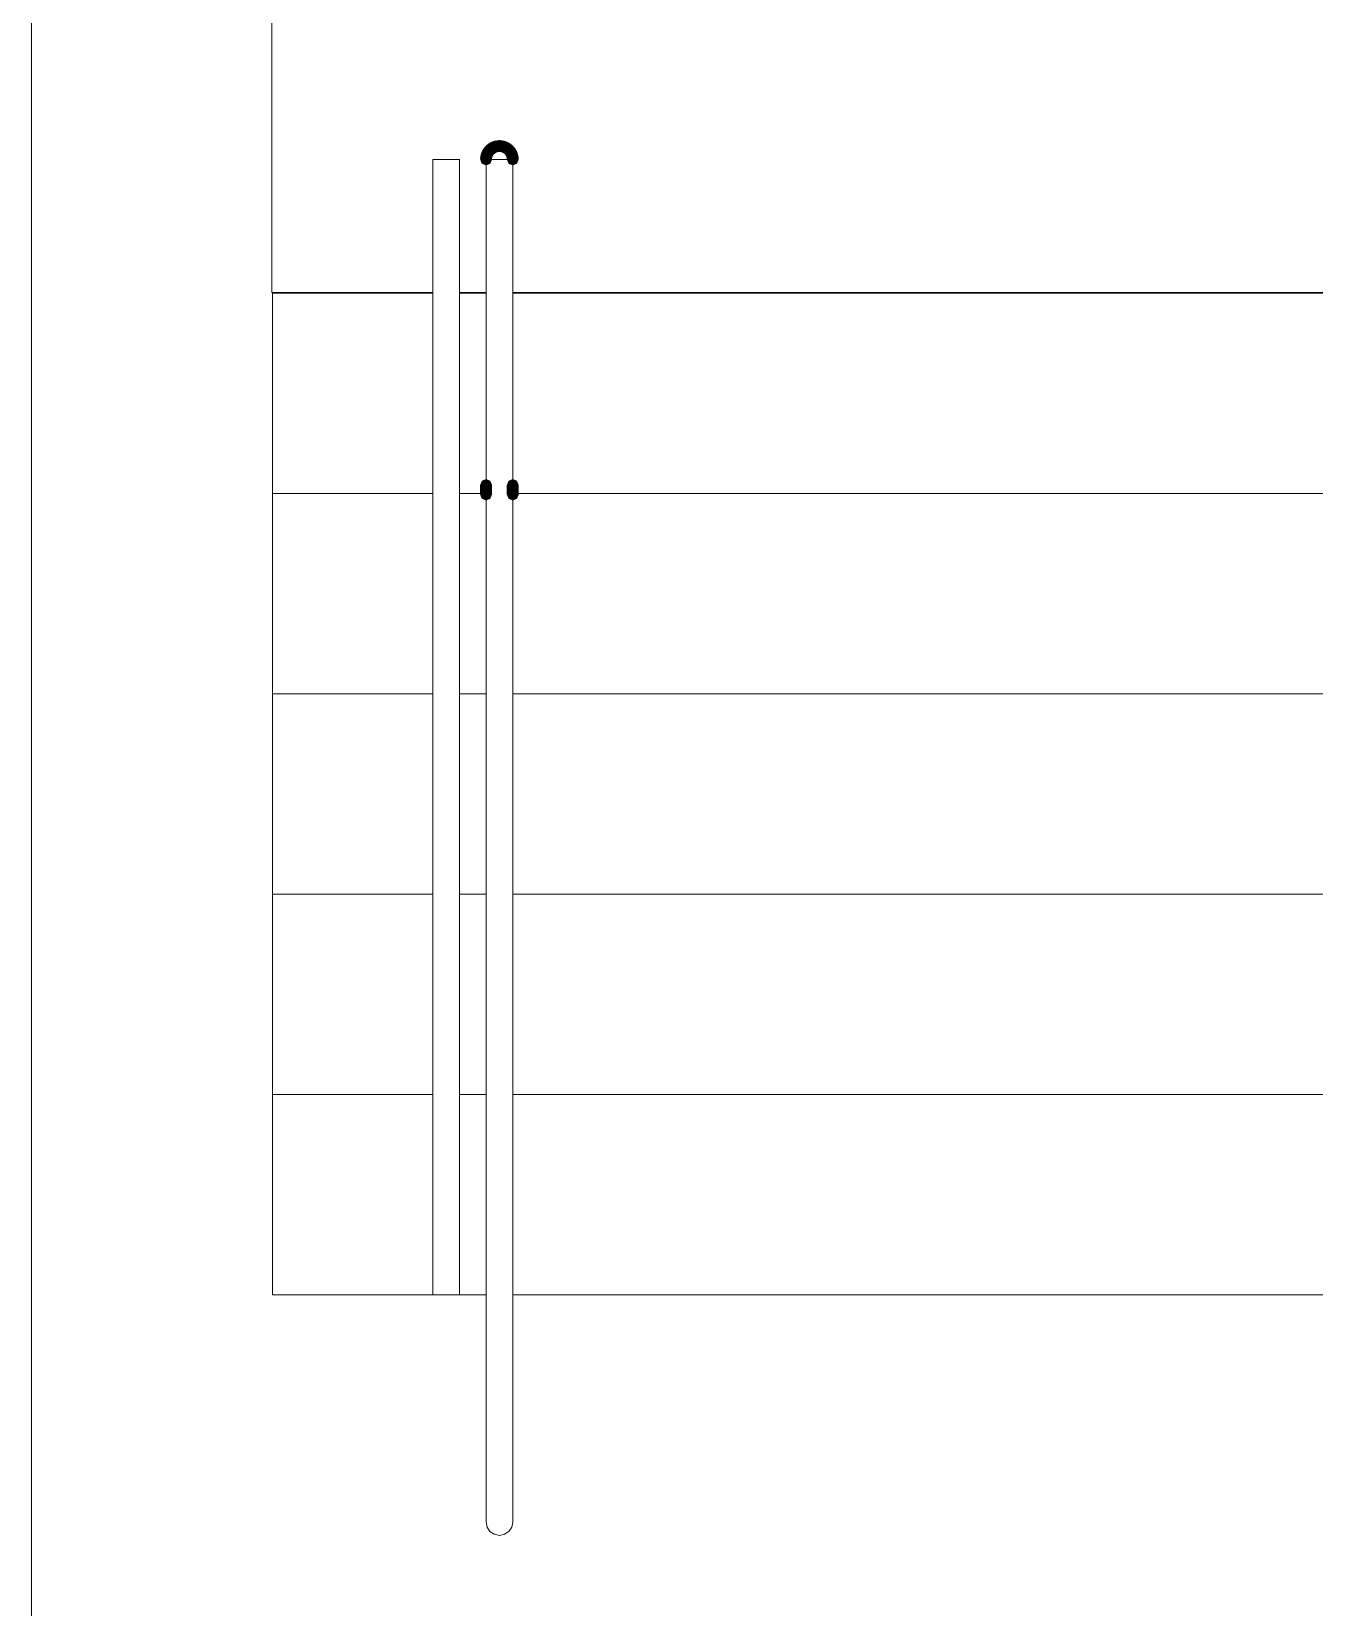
# Model space of a CAD drawing. Header units: millimetres. Extents: x -546 to 1681, y -650 to 1730.
# Drawn here: x 484.17 to 503.39, y 237.79 to 261.39 of the extents above; entities that cross this region are included whole.
import ezdxf

# ---------------------------------------------------------------- set-up
doc = ezdxf.new("R2010")
doc.units = ezdxf.units.MM

msp = doc.modelspace()

# ---------------------------------------------------------------- hatches: boundary and pattern name
h = msp.add_hatch(color=7)
h.dxf.hatch_style = 2
h.paths.add_polyline_path([(490.891, 259.49), (490.91, 259.424), (490.97, 259.39), (491.036, 259.408), (491.07, 259.468), (491.053, 259.542), (490.993, 259.576), (490.927, 259.558)])
h = msp.add_hatch(color=7)
h.dxf.hatch_style = 2
h.paths.add_polyline_path([(490.891, 259.471), (490.917, 259.408), (490.981, 259.381), (491.044, 259.408), (491.071, 259.471), (491.044, 259.543), (490.981, 259.569), (490.917, 259.543)])
h = msp.add_hatch(color=7)
h.dxf.hatch_style = 2
h.paths.add_polyline_path([(490.892, 259.506), (490.911, 259.44), (490.971, 259.406), (491.037, 259.424), (491.071, 259.484), (491.054, 259.558), (490.994, 259.592), (490.928, 259.574)])
h = msp.add_hatch(color=7)
h.dxf.hatch_style = 2
h.paths.add_polyline_path([(490.892, 259.487), (490.918, 259.424), (490.982, 259.397), (491.045, 259.424), (491.072, 259.487), (491.045, 259.559), (490.982, 259.585), (490.918, 259.559)])
h = msp.add_hatch(color=7)
h.dxf.hatch_style = 2
h.paths.add_polyline_path([(490.895, 259.525), (490.906, 259.457), (490.961, 259.416), (491.029, 259.426), (491.07, 259.481), (491.062, 259.557), (491.007, 259.598), (490.939, 259.588)])
h = msp.add_hatch(color=7)
h.dxf.hatch_style = 2
h.paths.add_polyline_path([(490.897, 259.533), (490.908, 259.465), (490.963, 259.424), (491.031, 259.434), (491.072, 259.489), (491.064, 259.565), (491.009, 259.606), (490.941, 259.596)])
h = msp.add_hatch(color=7)
h.dxf.hatch_style = 2
h.paths.add_polyline_path([(490.899, 259.541), (490.91, 259.473), (490.965, 259.432), (491.033, 259.442), (491.074, 259.497), (491.066, 259.573), (491.011, 259.614), (490.943, 259.604)])
h = msp.add_hatch(color=7)
h.dxf.hatch_style = 2
h.paths.add_polyline_path([(490.899, 259.541), (490.91, 259.473), (490.965, 259.432), (491.033, 259.442), (491.074, 259.497), (491.066, 259.573), (491.011, 259.614), (490.943, 259.604)])
h = msp.add_hatch(color=7)
h.dxf.hatch_style = 2
h.paths.add_polyline_path([(490.902, 259.552), (490.91, 259.484), (490.964, 259.441), (491.032, 259.449), (491.075, 259.502), (491.069, 259.578), (491.015, 259.621), (490.947, 259.613)])
h = msp.add_hatch(color=7)
h.dxf.hatch_style = 2
h.paths.add_polyline_path([(490.902, 259.552), (490.91, 259.484), (490.964, 259.441), (491.032, 259.449), (491.075, 259.502), (491.069, 259.578), (491.015, 259.621), (490.947, 259.613)])
h = msp.add_hatch(color=7)
h.dxf.hatch_style = 2
h.paths.add_polyline_path([(490.906, 259.566), (490.909, 259.497), (490.959, 259.45), (491.028, 259.452), (491.075, 259.503), (491.076, 259.579), (491.025, 259.626), (490.957, 259.624)])
h = msp.add_hatch(color=7)
h.dxf.hatch_style = 2
h.paths.add_polyline_path([(490.906, 259.566), (490.909, 259.497), (490.959, 259.45), (491.028, 259.452), (491.075, 259.503), (491.076, 259.579), (491.025, 259.626), (490.957, 259.624)])
h = msp.add_hatch(color=7)
h.dxf.hatch_style = 2
h.paths.add_polyline_path([(490.911, 259.578), (490.91, 259.509), (490.958, 259.459), (491.027, 259.459), (491.076, 259.507), (491.08, 259.583), (491.032, 259.632), (490.963, 259.633)])
h = msp.add_hatch(color=7)
h.dxf.hatch_style = 2
h.paths.add_polyline_path([(490.911, 259.578), (490.91, 259.509), (490.958, 259.459), (491.027, 259.459), (491.076, 259.507), (491.08, 259.583), (491.032, 259.632), (490.963, 259.633)])
h = msp.add_hatch(color=7)
h.dxf.hatch_style = 2
h.paths.add_polyline_path([(490.914, 259.585), (490.913, 259.516), (490.961, 259.466), (491.03, 259.466), (491.079, 259.514), (491.083, 259.59), (491.035, 259.639), (490.966, 259.64)])
h = msp.add_hatch(color=7)
h.dxf.hatch_style = 2
h.paths.add_polyline_path([(490.914, 259.585), (490.913, 259.516), (490.961, 259.466), (491.03, 259.466), (491.079, 259.514), (491.083, 259.59), (491.035, 259.639), (490.966, 259.64)])
h = msp.add_hatch(color=7)
h.dxf.hatch_style = 2
h.paths.add_polyline_path([(490.919, 259.596), (490.914, 259.528), (490.96, 259.476), (491.028, 259.471), (491.08, 259.516), (491.089, 259.593), (491.044, 259.645), (490.975, 259.649)])
h = msp.add_hatch(color=7)
h.dxf.hatch_style = 2
h.paths.add_polyline_path([(490.919, 259.596), (490.914, 259.528), (490.96, 259.476), (491.028, 259.471), (491.08, 259.516), (491.089, 259.593), (491.044, 259.645), (490.975, 259.649)])
h = msp.add_hatch(color=7)
h.dxf.hatch_style = 2
h.paths.add_polyline_path([(490.929, 259.616), (490.92, 259.548), (490.962, 259.493), (491.03, 259.484), (491.085, 259.527), (491.097, 259.602), (491.055, 259.656), (490.987, 259.665)])
h = msp.add_hatch(color=7)
h.dxf.hatch_style = 2
h.paths.add_polyline_path([(490.929, 259.616), (490.92, 259.548), (490.962, 259.493), (491.03, 259.484), (491.085, 259.527), (491.097, 259.602), (491.055, 259.656), (490.987, 259.665)])
h = msp.add_hatch(color=7)
h.dxf.hatch_style = 2
h.paths.add_polyline_path([(490.921, 259.6), (490.92, 259.531), (490.968, 259.481), (491.037, 259.481), (491.086, 259.529), (491.09, 259.605), (491.042, 259.654), (490.973, 259.655)])
h = msp.add_hatch(color=7)
h.dxf.hatch_style = 2
h.paths.add_polyline_path([(490.921, 259.6), (490.92, 259.531), (490.968, 259.481), (491.037, 259.481), (491.086, 259.529), (491.09, 259.605), (491.042, 259.654), (490.973, 259.655)])
h = msp.add_hatch(color=7)
h.dxf.hatch_style = 2
h.paths.add_polyline_path([(490.942, 259.636), (490.921, 259.57), (490.953, 259.509), (491.019, 259.489), (491.08, 259.521), (491.105, 259.592), (491.073, 259.653), (491.008, 259.674)])
h = msp.add_hatch(color=7)
h.dxf.hatch_style = 2
h.paths.add_polyline_path([(490.942, 259.636), (490.921, 259.57), (490.953, 259.509), (491.019, 259.489), (491.08, 259.521), (491.105, 259.592), (491.073, 259.653), (491.008, 259.674)])
h = msp.add_hatch(color=7)
h.dxf.hatch_style = 2
h.paths.add_polyline_path([(490.938, 259.629), (490.929, 259.561), (490.971, 259.506), (491.039, 259.497), (491.094, 259.54), (491.106, 259.615), (491.064, 259.669), (490.996, 259.678)])
h = msp.add_hatch(color=7)
h.dxf.hatch_style = 2
h.paths.add_polyline_path([(490.938, 259.629), (490.929, 259.561), (490.971, 259.506), (491.039, 259.497), (491.094, 259.54), (491.106, 259.615), (491.064, 259.669), (490.996, 259.678)])
h = msp.add_hatch(color=7)
h.dxf.hatch_style = 2
h.paths.add_polyline_path([(490.951, 259.649), (490.93, 259.583), (490.962, 259.522), (491.028, 259.502), (491.089, 259.534), (491.114, 259.605), (491.082, 259.666), (491.017, 259.687)])
h = msp.add_hatch(color=7)
h.dxf.hatch_style = 2
h.paths.add_polyline_path([(490.951, 259.649), (490.93, 259.583), (490.962, 259.522), (491.028, 259.502), (491.089, 259.534), (491.114, 259.605), (491.082, 259.666), (491.017, 259.687)])
h = msp.add_hatch(color=7)
h.dxf.hatch_style = 2
h.paths.add_polyline_path([(490.961, 259.661), (490.935, 259.597), (490.961, 259.534), (491.025, 259.507), (491.088, 259.534), (491.121, 259.603), (491.094, 259.667), (491.031, 259.693)])
h = msp.add_hatch(color=7)
h.dxf.hatch_style = 2
h.paths.add_polyline_path([(490.961, 259.661), (490.935, 259.597), (490.961, 259.534), (491.025, 259.507), (491.088, 259.534), (491.121, 259.603), (491.094, 259.667), (491.031, 259.693)])
h = msp.add_hatch(color=7)
h.dxf.hatch_style = 2
h.paths.add_polyline_path([(490.962, 259.661), (490.941, 259.595), (490.973, 259.534), (491.039, 259.514), (491.1, 259.546), (491.125, 259.617), (491.093, 259.678), (491.028, 259.699)])
h = msp.add_hatch(color=7)
h.dxf.hatch_style = 2
h.paths.add_polyline_path([(490.962, 259.661), (490.941, 259.595), (490.973, 259.534), (491.039, 259.514), (491.1, 259.546), (491.125, 259.617), (491.093, 259.678), (491.028, 259.699)])
h = msp.add_hatch(color=7)
h.dxf.hatch_style = 2
h.paths.add_polyline_path([(490.972, 259.673), (490.946, 259.609), (490.972, 259.546), (491.036, 259.519), (491.099, 259.546), (491.132, 259.615), (491.105, 259.679), (491.042, 259.705)])
h = msp.add_hatch(color=7)
h.dxf.hatch_style = 2
h.paths.add_polyline_path([(490.972, 259.673), (490.946, 259.609), (490.972, 259.546), (491.036, 259.519), (491.099, 259.546), (491.132, 259.615), (491.105, 259.679), (491.042, 259.705)])
h = msp.add_hatch(color=7)
h.dxf.hatch_style = 2
h.paths.add_polyline_path([(490.978, 259.679), (490.952, 259.615), (490.978, 259.552), (491.042, 259.525), (491.105, 259.552), (491.137, 259.62), (491.11, 259.684), (491.047, 259.71)])
h = msp.add_hatch(color=7)
h.dxf.hatch_style = 2
h.paths.add_polyline_path([(490.978, 259.679), (490.952, 259.615), (490.978, 259.552), (491.042, 259.525), (491.105, 259.552), (491.137, 259.62), (491.11, 259.684), (491.047, 259.71)])
h = msp.add_hatch(color=7)
h.dxf.hatch_style = 2
h.paths.add_polyline_path([(490.989, 259.689), (490.957, 259.628), (490.978, 259.563), (491.039, 259.531), (491.104, 259.551), (491.142, 259.617), (491.122, 259.683), (491.061, 259.715)])
h = msp.add_hatch(color=7)
h.dxf.hatch_style = 2
h.paths.add_polyline_path([(490.989, 259.689), (490.957, 259.628), (490.978, 259.563), (491.039, 259.531), (491.104, 259.551), (491.142, 259.617), (491.122, 259.683), (491.061, 259.715)])
h = msp.add_hatch(color=7)
h.dxf.hatch_style = 2
h.paths.add_polyline_path([(491, 259.698), (490.964, 259.64), (490.98, 259.573), (491.038, 259.536), (491.105, 259.552), (491.148, 259.615), (491.133, 259.682), (491.075, 259.719)])
h = msp.add_hatch(color=7)
h.dxf.hatch_style = 2
h.paths.add_polyline_path([(491, 259.698), (490.964, 259.64), (490.98, 259.573), (491.038, 259.536), (491.105, 259.552), (491.148, 259.615), (491.133, 259.682), (491.075, 259.719)])
h = msp.add_hatch(color=7)
h.dxf.hatch_style = 2
h.paths.add_polyline_path([(491.002, 259.699), (490.97, 259.638), (490.991, 259.573), (491.052, 259.541), (491.117, 259.561), (491.155, 259.627), (491.135, 259.693), (491.074, 259.725)])
h = msp.add_hatch(color=7)
h.dxf.hatch_style = 2
h.paths.add_polyline_path([(491.002, 259.699), (490.97, 259.638), (490.991, 259.573), (491.052, 259.541), (491.117, 259.561), (491.155, 259.627), (491.135, 259.693), (491.074, 259.725)])
h = msp.add_hatch(color=7)
h.dxf.hatch_style = 2
h.paths.add_polyline_path([(491.013, 259.708), (490.977, 259.65), (490.993, 259.583), (491.051, 259.546), (491.118, 259.562), (491.161, 259.625), (491.146, 259.692), (491.088, 259.729)])
h = msp.add_hatch(color=7)
h.dxf.hatch_style = 2
h.paths.add_polyline_path([(491.013, 259.708), (490.977, 259.65), (490.993, 259.583), (491.051, 259.546), (491.118, 259.562), (491.161, 259.625), (491.146, 259.692), (491.088, 259.729)])
h = msp.add_hatch(color=7)
h.dxf.hatch_style = 2
h.paths.add_polyline_path([(491.028, 259.718), (490.986, 259.664), (490.995, 259.596), (491.049, 259.553), (491.117, 259.562), (491.166, 259.621), (491.158, 259.689), (491.103, 259.731)])
h = msp.add_hatch(color=7)
h.dxf.hatch_style = 2
h.paths.add_polyline_path([(491.028, 259.718), (490.986, 259.664), (490.995, 259.596), (491.049, 259.553), (491.117, 259.562), (491.166, 259.621), (491.158, 259.689), (491.103, 259.731)])
h = msp.add_hatch(color=7)
h.dxf.hatch_style = 2
h.paths.add_polyline_path([(491.035, 259.722), (490.993, 259.668), (491.002, 259.6), (491.056, 259.557), (491.124, 259.566), (491.173, 259.625), (491.165, 259.693), (491.11, 259.735)])
h = msp.add_hatch(color=7)
h.dxf.hatch_style = 2
h.paths.add_polyline_path([(491.035, 259.722), (490.993, 259.668), (491.002, 259.6), (491.056, 259.557), (491.124, 259.566), (491.173, 259.625), (491.165, 259.693), (491.11, 259.735)])
h = msp.add_hatch(color=7)
h.dxf.hatch_style = 2
h.paths.add_polyline_path([(491.051, 259.731), (491.003, 259.682), (491.004, 259.613), (491.053, 259.565), (491.122, 259.565), (491.177, 259.618), (491.176, 259.687), (491.127, 259.735)])
h = msp.add_hatch(color=7)
h.dxf.hatch_style = 2
h.paths.add_polyline_path([(491.051, 259.731), (491.003, 259.682), (491.004, 259.613), (491.053, 259.565), (491.122, 259.565), (491.177, 259.618), (491.176, 259.687), (491.127, 259.735)])
h = msp.add_hatch(color=7)
h.dxf.hatch_style = 2
h.paths.add_polyline_path([(491.049, 259.729), (491.007, 259.675), (491.016, 259.607), (491.07, 259.564), (491.138, 259.573), (491.187, 259.632), (491.179, 259.7), (491.124, 259.742)])
h = msp.add_hatch(color=7)
h.dxf.hatch_style = 2
h.paths.add_polyline_path([(491.049, 259.729), (491.007, 259.675), (491.016, 259.607), (491.07, 259.564), (491.138, 259.573), (491.187, 259.632), (491.179, 259.7), (491.124, 259.742)])
h = msp.add_hatch(color=7)
h.dxf.hatch_style = 2
h.paths.add_polyline_path([(491.065, 259.738), (491.017, 259.689), (491.018, 259.62), (491.067, 259.572), (491.136, 259.572), (491.191, 259.625), (491.19, 259.694), (491.141, 259.742)])
h = msp.add_hatch(color=7)
h.dxf.hatch_style = 2
h.paths.add_polyline_path([(491.065, 259.738), (491.017, 259.689), (491.018, 259.62), (491.067, 259.572), (491.136, 259.572), (491.191, 259.625), (491.19, 259.694), (491.141, 259.742)])
h = msp.add_hatch(color=7)
h.dxf.hatch_style = 2
h.paths.add_polyline_path([(491.086, 259.745), (491.031, 259.704), (491.02, 259.636), (491.062, 259.581), (491.13, 259.571), (491.193, 259.614), (491.203, 259.682), (491.162, 259.737)])
h = msp.add_hatch(color=7)
h.dxf.hatch_style = 2
h.paths.add_polyline_path([(491.086, 259.745), (491.031, 259.704), (491.02, 259.636), (491.062, 259.581), (491.13, 259.571), (491.193, 259.614), (491.203, 259.682), (491.162, 259.737)])
h = msp.add_hatch(color=7)
h.dxf.hatch_style = 2
h.paths.add_polyline_path([(491.084, 259.744), (491.034, 259.697), (491.031, 259.629), (491.079, 259.578), (491.147, 259.576), (491.206, 259.626), (491.208, 259.695), (491.161, 259.745)])
h = msp.add_hatch(color=7)
h.dxf.hatch_style = 2
h.paths.add_polyline_path([(491.084, 259.744), (491.034, 259.697), (491.031, 259.629), (491.079, 259.578), (491.147, 259.576), (491.206, 259.626), (491.208, 259.695), (491.161, 259.745)])
h = msp.add_hatch(color=7)
h.dxf.hatch_style = 2
h.paths.add_polyline_path([(491.099, 259.75), (491.045, 259.707), (491.037, 259.638), (491.08, 259.585), (491.148, 259.577), (491.209, 259.622), (491.217, 259.69), (491.174, 259.744)])
h = msp.add_hatch(color=7)
h.dxf.hatch_style = 2
h.paths.add_polyline_path([(491.099, 259.75), (491.045, 259.707), (491.037, 259.638), (491.08, 259.585), (491.148, 259.577), (491.209, 259.622), (491.217, 259.69), (491.174, 259.744)])
h = msp.add_hatch(color=7)
h.dxf.hatch_style = 2
h.paths.add_polyline_path([(491.109, 259.752), (491.054, 259.711), (491.043, 259.643), (491.085, 259.588), (491.153, 259.578), (491.216, 259.621), (491.226, 259.689), (491.185, 259.744)])
h = msp.add_hatch(color=7)
h.dxf.hatch_style = 2
h.paths.add_polyline_path([(491.109, 259.752), (491.054, 259.711), (491.043, 259.643), (491.085, 259.588), (491.153, 259.578), (491.216, 259.621), (491.226, 259.689), (491.185, 259.744)])
h = msp.add_hatch(color=7)
h.dxf.hatch_style = 2
h.paths.add_polyline_path([(491.128, 259.756), (491.068, 259.722), (491.049, 259.656), (491.084, 259.596), (491.15, 259.578), (491.218, 259.613), (491.236, 259.679), (491.202, 259.739)])
h = msp.add_hatch(color=7)
h.dxf.hatch_style = 2
h.paths.add_polyline_path([(491.128, 259.756), (491.068, 259.722), (491.049, 259.656), (491.084, 259.596), (491.15, 259.578), (491.218, 259.613), (491.236, 259.679), (491.202, 259.739)])
h = msp.add_hatch(color=7)
h.dxf.hatch_style = 2
h.paths.add_polyline_path([(491.125, 259.755), (491.07, 259.714), (491.059, 259.646), (491.101, 259.591), (491.169, 259.581), (491.232, 259.624), (491.242, 259.692), (491.201, 259.747)])
h = msp.add_hatch(color=7)
h.dxf.hatch_style = 2
h.paths.add_polyline_path([(491.125, 259.755), (491.07, 259.714), (491.059, 259.646), (491.101, 259.591), (491.169, 259.581), (491.232, 259.624), (491.242, 259.692), (491.201, 259.747)])
h = msp.add_hatch(color=7)
h.dxf.hatch_style = 2
h.paths.add_polyline_path([(491.155, 259.76), (491.091, 259.734), (491.065, 259.67), (491.091, 259.607), (491.155, 259.58), (491.226, 259.607), (491.253, 259.67), (491.226, 259.734)])
h = msp.add_hatch(color=7)
h.dxf.hatch_style = 2
h.paths.add_polyline_path([(491.155, 259.76), (491.091, 259.734), (491.065, 259.67), (491.091, 259.607), (491.155, 259.58), (491.226, 259.607), (491.253, 259.67), (491.226, 259.734)])
h = msp.add_hatch(color=7)
h.dxf.hatch_style = 2
h.paths.add_polyline_path([(491.152, 259.759), (491.092, 259.725), (491.073, 259.659), (491.108, 259.599), (491.174, 259.581), (491.242, 259.616), (491.26, 259.682), (491.226, 259.742)])
h = msp.add_hatch(color=7)
h.dxf.hatch_style = 2
h.paths.add_polyline_path([(491.152, 259.759), (491.092, 259.725), (491.073, 259.659), (491.108, 259.599), (491.174, 259.581), (491.242, 259.616), (491.26, 259.682), (491.226, 259.742)])
h = msp.add_hatch(color=7)
h.dxf.hatch_style = 2
h.paths.add_polyline_path([(491.171, 259.761), (491.107, 259.735), (491.081, 259.671), (491.107, 259.608), (491.171, 259.581), (491.242, 259.608), (491.269, 259.671), (491.242, 259.735)])
h = msp.add_hatch(color=7)
h.dxf.hatch_style = 2
h.paths.add_polyline_path([(491.171, 259.761), (491.107, 259.735), (491.081, 259.671), (491.107, 259.608), (491.171, 259.581), (491.242, 259.608), (491.269, 259.671), (491.242, 259.735)])
h = msp.add_hatch(color=7)
h.dxf.hatch_style = 2
h.paths.add_polyline_path([(491.179, 259.761), (491.115, 259.735), (491.089, 259.671), (491.115, 259.608), (491.179, 259.581), (491.244, 259.608), (491.271, 259.671), (491.244, 259.735)])
h = msp.add_hatch(color=7)
h.dxf.hatch_style = 2
h.paths.add_polyline_path([(491.179, 259.761), (491.115, 259.735), (491.089, 259.671), (491.115, 259.608), (491.179, 259.581), (491.244, 259.608), (491.271, 259.671), (491.244, 259.735)])
h = msp.add_hatch(color=7)
h.dxf.hatch_style = 2
h.paths.add_polyline_path([(491.181, 259.761), (491.117, 259.735), (491.091, 259.671), (491.117, 259.608), (491.181, 259.581), (491.252, 259.608), (491.279, 259.671), (491.252, 259.735)])
h = msp.add_hatch(color=7)
h.dxf.hatch_style = 2
h.paths.add_polyline_path([(491.181, 259.761), (491.117, 259.735), (491.091, 259.671), (491.117, 259.608), (491.181, 259.581), (491.252, 259.608), (491.279, 259.671), (491.252, 259.735)])
h = msp.add_hatch(color=7)
h.dxf.hatch_style = 2
h.paths.add_polyline_path([(491.189, 259.761), (491.125, 259.735), (491.099, 259.671), (491.125, 259.608), (491.189, 259.581), (491.26, 259.608), (491.287, 259.671), (491.26, 259.735)])
h = msp.add_hatch(color=7)
h.dxf.hatch_style = 2
h.paths.add_polyline_path([(491.189, 259.761), (491.125, 259.735), (491.099, 259.671), (491.125, 259.608), (491.189, 259.581), (491.26, 259.608), (491.287, 259.671), (491.26, 259.735)])
h = msp.add_hatch(color=7)
h.dxf.hatch_style = 2
h.paths.add_polyline_path([(491.208, 259.76), (491.142, 259.742), (491.107, 259.682), (491.126, 259.616), (491.186, 259.582), (491.26, 259.599), (491.294, 259.659), (491.276, 259.725)])
h = msp.add_hatch(color=7)
h.dxf.hatch_style = 2
h.paths.add_polyline_path([(491.208, 259.76), (491.142, 259.742), (491.107, 259.682), (491.126, 259.616), (491.186, 259.582), (491.26, 259.599), (491.294, 259.659), (491.276, 259.725)])
h = msp.add_hatch(color=7)
h.dxf.hatch_style = 2
h.paths.add_polyline_path([(491.216, 259.759), (491.15, 259.741), (491.115, 259.681), (491.134, 259.615), (491.194, 259.581), (491.268, 259.598), (491.302, 259.658), (491.284, 259.724)])
h = msp.add_hatch(color=7)
h.dxf.hatch_style = 2
h.paths.add_polyline_path([(491.216, 259.759), (491.15, 259.741), (491.115, 259.681), (491.134, 259.615), (491.194, 259.581), (491.268, 259.598), (491.302, 259.658), (491.284, 259.724)])
h = msp.add_hatch(color=7)
h.dxf.hatch_style = 2
h.paths.add_polyline_path([(491.235, 259.756), (491.167, 259.746), (491.125, 259.691), (491.136, 259.623), (491.191, 259.582), (491.267, 259.59), (491.308, 259.645), (491.298, 259.713)])
h = msp.add_hatch(color=7)
h.dxf.hatch_style = 2
h.paths.add_polyline_path([(491.235, 259.756), (491.167, 259.746), (491.125, 259.691), (491.136, 259.623), (491.191, 259.582), (491.267, 259.59), (491.308, 259.645), (491.298, 259.713)])
h = msp.add_hatch(color=7)
h.dxf.hatch_style = 2
h.paths.add_polyline_path([(491.233, 259.756), (491.167, 259.739), (491.132, 259.68), (491.149, 259.613), (491.208, 259.578), (491.282, 259.594), (491.317, 259.653), (491.3, 259.72)])
h = msp.add_hatch(color=7)
h.dxf.hatch_style = 2
h.paths.add_polyline_path([(491.233, 259.756), (491.167, 259.739), (491.132, 259.68), (491.149, 259.613), (491.208, 259.578), (491.282, 259.594), (491.317, 259.653), (491.3, 259.72)])
h = msp.add_hatch(color=7)
h.dxf.hatch_style = 2
h.paths.add_polyline_path([(491.25, 259.753), (491.182, 259.743), (491.14, 259.688), (491.151, 259.62), (491.206, 259.579), (491.282, 259.587), (491.323, 259.642), (491.313, 259.71)])
h = msp.add_hatch(color=7)
h.dxf.hatch_style = 2
h.paths.add_polyline_path([(491.25, 259.753), (491.182, 259.743), (491.14, 259.688), (491.151, 259.62), (491.206, 259.579), (491.282, 259.587), (491.323, 259.642), (491.313, 259.71)])
h = msp.add_hatch(color=7)
h.dxf.hatch_style = 2
h.paths.add_polyline_path([(491.267, 259.748), (491.199, 259.746), (491.151, 259.696), (491.154, 259.627), (491.204, 259.58), (491.281, 259.579), (491.328, 259.63), (491.326, 259.698)])
h = msp.add_hatch(color=7)
h.dxf.hatch_style = 2
h.paths.add_polyline_path([(491.267, 259.748), (491.199, 259.746), (491.151, 259.696), (491.154, 259.627), (491.204, 259.58), (491.281, 259.579), (491.328, 259.63), (491.326, 259.698)])
h = msp.add_hatch(color=7)
h.dxf.hatch_style = 2
h.paths.add_polyline_path([(491.279, 259.744), (491.21, 259.745), (491.161, 259.697), (491.16, 259.628), (491.208, 259.578), (491.284, 259.575), (491.333, 259.623), (491.334, 259.692)])
h = msp.add_hatch(color=7)
h.dxf.hatch_style = 2
h.paths.add_polyline_path([(491.279, 259.744), (491.21, 259.745), (491.161, 259.697), (491.16, 259.628), (491.208, 259.578), (491.284, 259.575), (491.333, 259.623), (491.334, 259.692)])
h = msp.add_hatch(color=7)
h.dxf.hatch_style = 2
h.paths.add_polyline_path([(491.273, 259.745), (491.205, 259.735), (491.163, 259.68), (491.174, 259.612), (491.229, 259.571), (491.305, 259.579), (491.346, 259.634), (491.336, 259.702)])
h = msp.add_hatch(color=7)
h.dxf.hatch_style = 2
h.paths.add_polyline_path([(491.273, 259.745), (491.205, 259.735), (491.163, 259.68), (491.174, 259.612), (491.229, 259.571), (491.305, 259.579), (491.346, 259.634), (491.336, 259.702)])
h = msp.add_hatch(color=7)
h.dxf.hatch_style = 2
h.paths.add_polyline_path([(491.303, 259.734), (491.235, 259.743), (491.181, 259.701), (491.172, 259.633), (491.214, 259.578), (491.289, 259.565), (491.344, 259.608), (491.352, 259.676)])
h = msp.add_hatch(color=7)
h.dxf.hatch_style = 2
h.paths.add_polyline_path([(491.303, 259.734), (491.235, 259.743), (491.181, 259.701), (491.172, 259.633), (491.214, 259.578), (491.289, 259.565), (491.344, 259.608), (491.352, 259.676)])
h = msp.add_hatch(color=7)
h.dxf.hatch_style = 2
h.paths.add_polyline_path([(491.301, 259.735), (491.232, 259.736), (491.183, 259.688), (491.182, 259.619), (491.23, 259.569), (491.306, 259.566), (491.355, 259.614), (491.356, 259.683)])
h = msp.add_hatch(color=7)
h.dxf.hatch_style = 2
h.paths.add_polyline_path([(491.301, 259.735), (491.232, 259.736), (491.183, 259.688), (491.182, 259.619), (491.23, 259.569), (491.306, 259.566), (491.355, 259.614), (491.356, 259.683)])
h = msp.add_hatch(color=7)
h.dxf.hatch_style = 2
h.paths.add_polyline_path([(491.317, 259.727), (491.249, 259.736), (491.195, 259.694), (491.186, 259.626), (491.228, 259.571), (491.303, 259.558), (491.358, 259.601), (491.366, 259.669)])
h = msp.add_hatch(color=7)
h.dxf.hatch_style = 2
h.paths.add_polyline_path([(491.317, 259.727), (491.249, 259.736), (491.195, 259.694), (491.186, 259.626), (491.228, 259.571), (491.303, 259.558), (491.358, 259.601), (491.366, 259.669)])
h = msp.add_hatch(color=7)
h.dxf.hatch_style = 2
h.paths.add_polyline_path([(491.324, 259.723), (491.256, 259.732), (491.202, 259.69), (491.193, 259.622), (491.235, 259.567), (491.31, 259.554), (491.365, 259.597), (491.373, 259.665)])
h = msp.add_hatch(color=7)
h.dxf.hatch_style = 2
h.paths.add_polyline_path([(491.324, 259.723), (491.256, 259.732), (491.202, 259.69), (491.193, 259.622), (491.235, 259.567), (491.31, 259.554), (491.365, 259.597), (491.373, 259.665)])
h = msp.add_hatch(color=7)
h.dxf.hatch_style = 2
h.paths.add_polyline_path([(491.339, 259.714), (491.272, 259.73), (491.214, 259.693), (491.198, 259.626), (491.234, 259.568), (491.309, 259.547), (491.367, 259.584), (491.382, 259.651)])
h = msp.add_hatch(color=7)
h.dxf.hatch_style = 2
h.paths.add_polyline_path([(491.339, 259.714), (491.272, 259.73), (491.214, 259.693), (491.198, 259.626), (491.234, 259.568), (491.309, 259.547), (491.367, 259.584), (491.382, 259.651)])
h = msp.add_hatch(color=7)
h.dxf.hatch_style = 2
h.paths.add_polyline_path([(491.344, 259.711), (491.276, 259.724), (491.219, 259.686), (491.206, 259.619), (491.244, 259.561), (491.317, 259.544), (491.375, 259.582), (491.388, 259.65)])
h = msp.add_hatch(color=7)
h.dxf.hatch_style = 2
h.paths.add_polyline_path([(491.344, 259.711), (491.276, 259.724), (491.219, 259.686), (491.206, 259.619), (491.244, 259.561), (491.317, 259.544), (491.375, 259.582), (491.388, 259.65)])
h = msp.add_hatch(color=7)
h.dxf.hatch_style = 2
h.paths.add_polyline_path([(491.352, 259.705), (491.285, 259.721), (491.227, 259.684), (491.211, 259.617), (491.247, 259.559), (491.322, 259.538), (491.38, 259.575), (491.395, 259.642)])
h = msp.add_hatch(color=7)
h.dxf.hatch_style = 2
h.paths.add_polyline_path([(491.352, 259.705), (491.285, 259.721), (491.227, 259.684), (491.211, 259.617), (491.247, 259.559), (491.322, 259.538), (491.38, 259.575), (491.395, 259.642)])
h = msp.add_hatch(color=7)
h.dxf.hatch_style = 2
h.paths.add_polyline_path([(491.364, 259.696), (491.299, 259.717), (491.238, 259.685), (491.217, 259.619), (491.249, 259.558), (491.321, 259.533), (491.382, 259.565), (491.402, 259.63)])
h = msp.add_hatch(color=7)
h.dxf.hatch_style = 2
h.paths.add_polyline_path([(491.364, 259.696), (491.299, 259.717), (491.238, 259.685), (491.217, 259.619), (491.249, 259.558), (491.321, 259.533), (491.382, 259.565), (491.402, 259.63)])
h = msp.add_hatch(color=7)
h.dxf.hatch_style = 2
h.paths.add_polyline_path([(491.376, 259.686), (491.313, 259.712), (491.249, 259.686), (491.223, 259.622), (491.249, 259.559), (491.319, 259.526), (491.382, 259.553), (491.409, 259.616)])
h = msp.add_hatch(color=7)
h.dxf.hatch_style = 2
h.paths.add_polyline_path([(491.376, 259.686), (491.313, 259.712), (491.249, 259.686), (491.223, 259.622), (491.249, 259.559), (491.319, 259.526), (491.382, 259.553), (491.409, 259.616)])
h = msp.add_hatch(color=7)
h.dxf.hatch_style = 2
h.paths.add_polyline_path([(491.382, 259.68), (491.319, 259.706), (491.255, 259.68), (491.229, 259.616), (491.255, 259.553), (491.324, 259.521), (491.387, 259.548), (491.414, 259.611)])
h = msp.add_hatch(color=7)
h.dxf.hatch_style = 2
h.paths.add_polyline_path([(491.382, 259.68), (491.319, 259.706), (491.255, 259.68), (491.229, 259.616), (491.255, 259.553), (491.324, 259.521), (491.387, 259.548), (491.414, 259.611)])
h = msp.add_hatch(color=7)
h.dxf.hatch_style = 2
h.paths.add_polyline_path([(491.387, 259.675), (491.324, 259.701), (491.26, 259.675), (491.234, 259.611), (491.26, 259.548), (491.33, 259.515), (491.393, 259.542), (491.42, 259.605)])
h = msp.add_hatch(color=7)
h.dxf.hatch_style = 2
h.paths.add_polyline_path([(491.387, 259.675), (491.324, 259.701), (491.26, 259.675), (491.234, 259.611), (491.26, 259.548), (491.33, 259.515), (491.393, 259.542), (491.42, 259.605)])
h = msp.add_hatch(color=7)
h.dxf.hatch_style = 2
h.paths.add_polyline_path([(491.399, 259.663), (491.338, 259.695), (491.272, 259.674), (491.24, 259.613), (491.261, 259.548), (491.327, 259.51), (491.392, 259.53), (491.424, 259.591)])
h = msp.add_hatch(color=7)
h.dxf.hatch_style = 2
h.paths.add_polyline_path([(491.399, 259.663), (491.338, 259.695), (491.272, 259.674), (491.24, 259.613), (491.261, 259.548), (491.327, 259.51), (491.392, 259.53), (491.424, 259.591)])
h = msp.add_hatch(color=7)
h.dxf.hatch_style = 2
h.paths.add_polyline_path([(491.408, 259.651), (491.35, 259.688), (491.282, 259.672), (491.246, 259.614), (491.262, 259.547), (491.325, 259.503), (491.392, 259.519), (491.428, 259.577)])
h = msp.add_hatch(color=7)
h.dxf.hatch_style = 2
h.paths.add_polyline_path([(491.408, 259.651), (491.35, 259.688), (491.282, 259.672), (491.246, 259.614), (491.262, 259.547), (491.325, 259.503), (491.392, 259.519), (491.428, 259.577)])
h = msp.add_hatch(color=7)
h.dxf.hatch_style = 2
h.paths.add_polyline_path([(491.409, 259.65), (491.348, 259.682), (491.282, 259.661), (491.25, 259.6), (491.271, 259.535), (491.337, 259.497), (491.402, 259.517), (491.434, 259.578)])
h = msp.add_hatch(color=7)
h.dxf.hatch_style = 2
h.paths.add_polyline_path([(491.409, 259.65), (491.348, 259.682), (491.282, 259.661), (491.25, 259.6), (491.271, 259.535), (491.337, 259.497), (491.402, 259.517), (491.434, 259.578)])
h = msp.add_hatch(color=7)
h.dxf.hatch_style = 2
h.paths.add_polyline_path([(491.423, 259.631), (491.368, 259.673), (491.3, 259.664), (491.258, 259.61), (491.267, 259.542), (491.325, 259.492), (491.393, 259.501), (491.435, 259.556)])
h = msp.add_hatch(color=7)
h.dxf.hatch_style = 2
h.paths.add_polyline_path([(491.423, 259.631), (491.368, 259.673), (491.3, 259.664), (491.258, 259.61), (491.267, 259.542), (491.325, 259.492), (491.393, 259.501), (491.435, 259.556)])
h = msp.add_hatch(color=7)
h.dxf.hatch_style = 2
h.paths.add_polyline_path([(491.424, 259.629), (491.366, 259.667), (491.299, 259.654), (491.261, 259.597), (491.274, 259.529), (491.335, 259.485), (491.403, 259.498), (491.441, 259.556)])
h = msp.add_hatch(color=7)
h.dxf.hatch_style = 2
h.paths.add_polyline_path([(491.424, 259.629), (491.366, 259.667), (491.299, 259.654), (491.261, 259.597), (491.274, 259.529), (491.335, 259.485), (491.403, 259.498), (491.441, 259.556)])
h = msp.add_hatch(color=7)
h.dxf.hatch_style = 2
h.paths.add_polyline_path([(491.431, 259.618), (491.376, 259.66), (491.308, 259.651), (491.266, 259.597), (491.275, 259.529), (491.333, 259.479), (491.401, 259.488), (491.443, 259.543)])
h = msp.add_hatch(color=7)
h.dxf.hatch_style = 2
h.paths.add_polyline_path([(491.437, 259.606), (491.385, 259.651), (491.317, 259.647), (491.271, 259.595), (491.276, 259.526), (491.332, 259.473), (491.401, 259.478), (491.446, 259.53)])
h = msp.add_hatch(color=7)
h.dxf.hatch_style = 2
h.paths.add_polyline_path([(491.437, 259.606), (491.385, 259.651), (491.317, 259.647), (491.271, 259.595), (491.276, 259.526), (491.332, 259.473), (491.401, 259.478), (491.446, 259.53)])
h = msp.add_hatch(color=7)
h.dxf.hatch_style = 2
h.paths.add_polyline_path([(491.443, 259.594), (491.394, 259.642), (491.325, 259.641), (491.277, 259.592), (491.278, 259.523), (491.33, 259.468), (491.399, 259.468), (491.447, 259.518)])
h = msp.add_hatch(color=7)
h.dxf.hatch_style = 2
h.paths.add_polyline_path([(491.443, 259.594), (491.394, 259.642), (491.325, 259.641), (491.277, 259.592), (491.278, 259.523), (491.33, 259.468), (491.399, 259.468), (491.447, 259.518)])
h = msp.add_hatch(color=7)
h.dxf.hatch_style = 2
h.paths.add_polyline_path([(491.446, 259.587), (491.397, 259.635), (491.328, 259.634), (491.28, 259.585), (491.281, 259.516), (491.333, 259.461), (491.402, 259.461), (491.45, 259.511)])
h = msp.add_hatch(color=7)
h.dxf.hatch_style = 2
h.paths.add_polyline_path([(491.446, 259.587), (491.397, 259.635), (491.328, 259.634), (491.28, 259.585), (491.281, 259.516), (491.333, 259.461), (491.402, 259.461), (491.45, 259.511)])
h = msp.add_hatch(color=7)
h.dxf.hatch_style = 2
h.paths.add_polyline_path([(491.451, 259.576), (491.404, 259.626), (491.335, 259.628), (491.285, 259.581), (491.282, 259.513), (491.333, 259.454), (491.401, 259.452), (491.452, 259.499)])
h = msp.add_hatch(color=7)
h.dxf.hatch_style = 2
h.paths.add_polyline_path([(491.451, 259.576), (491.404, 259.626), (491.335, 259.628), (491.285, 259.581), (491.282, 259.513), (491.333, 259.454), (491.401, 259.452), (491.452, 259.499)])
h = msp.add_hatch(color=7)
h.dxf.hatch_style = 2
h.paths.add_polyline_path([(491.46, 259.551), (491.419, 259.606), (491.351, 259.616), (491.296, 259.575), (491.285, 259.507), (491.329, 259.444), (491.397, 259.434), (491.452, 259.475)])
h = msp.add_hatch(color=7)
h.dxf.hatch_style = 2
h.paths.add_polyline_path([(491.46, 259.551), (491.419, 259.606), (491.351, 259.616), (491.296, 259.575), (491.285, 259.507), (491.329, 259.444), (491.397, 259.434), (491.452, 259.475)])
h = msp.add_hatch(color=7)
h.dxf.hatch_style = 2
h.paths.add_polyline_path([(491.464, 259.532), (491.43, 259.592), (491.364, 259.61), (491.304, 259.576), (491.285, 259.51), (491.321, 259.442), (491.387, 259.424), (491.447, 259.458)])
h = msp.add_hatch(color=7)
h.dxf.hatch_style = 2
h.paths.add_polyline_path([(491.464, 259.532), (491.43, 259.592), (491.364, 259.61), (491.304, 259.576), (491.285, 259.51), (491.321, 259.442), (491.387, 259.424), (491.447, 259.458)])
h = msp.add_hatch(color=7)
h.dxf.hatch_style = 2
h.paths.add_polyline_path([(491.452, 259.572), (491.403, 259.62), (491.334, 259.619), (491.286, 259.57), (491.287, 259.501), (491.339, 259.446), (491.408, 259.446), (491.456, 259.496)])
h = msp.add_hatch(color=7)
h.dxf.hatch_style = 2
h.paths.add_polyline_path([(491.452, 259.572), (491.403, 259.62), (491.334, 259.619), (491.286, 259.57), (491.287, 259.501), (491.339, 259.446), (491.408, 259.446), (491.456, 259.496)])
h = msp.add_hatch(color=7)
h.dxf.hatch_style = 2
h.paths.add_polyline_path([(491.463, 259.535), (491.422, 259.59), (491.354, 259.6), (491.299, 259.559), (491.288, 259.491), (491.332, 259.428), (491.4, 259.418), (491.455, 259.459)])
h = msp.add_hatch(color=7)
h.dxf.hatch_style = 2
h.paths.add_polyline_path([(491.467, 259.516), (491.433, 259.576), (491.367, 259.594), (491.307, 259.56), (491.288, 259.494), (491.324, 259.426), (491.39, 259.408), (491.45, 259.442)])
h = msp.add_hatch(color=7)
h.dxf.hatch_style = 2
h.paths.add_polyline_path([(491.468, 259.508), (491.434, 259.568), (491.368, 259.586), (491.308, 259.552), (491.289, 259.486), (491.325, 259.418), (491.391, 259.4), (491.451, 259.434)])
h = msp.add_hatch(color=7)
h.dxf.hatch_style = 2
h.paths.add_polyline_path([(491.469, 259.5), (491.435, 259.56), (491.369, 259.578), (491.309, 259.544), (491.29, 259.478), (491.326, 259.41), (491.392, 259.392), (491.452, 259.426)])
h = msp.add_hatch(color=7)
h.dxf.hatch_style = 2
h.paths.add_polyline_path([(491.471, 259.481), (491.444, 259.545), (491.381, 259.571), (491.317, 259.545), (491.291, 259.481), (491.317, 259.41), (491.381, 259.383), (491.444, 259.41)])
h = msp.add_hatch(color=7)
h.dxf.hatch_style = 2
h.paths.add_polyline_path([(491.471, 259.473), (491.444, 259.537), (491.381, 259.563), (491.317, 259.537), (491.291, 259.473), (491.317, 259.408), (491.381, 259.381), (491.444, 259.408)])
h = msp.add_hatch(color=7)
h.dxf.hatch_style = 2
h.paths.add_polyline_path([(491.071, 254.596), (491.044, 254.66), (490.981, 254.686), (490.917, 254.66), (490.891, 254.596), (490.891, 254.584), (490.917, 254.521), (490.981, 254.494), (491.044, 254.521), (491.071, 254.584)])
h = msp.add_hatch(color=7)
h.dxf.hatch_style = 2
h.paths.add_polyline_path([(491.071, 254.596), (491.044, 254.66), (490.981, 254.686), (490.917, 254.66), (490.891, 254.596), (490.891, 254.584), (490.917, 254.521), (490.981, 254.494), (491.044, 254.521), (491.071, 254.584)])
h = msp.add_hatch(color=7)
h.dxf.hatch_style = 2
h.paths.add_polyline_path([(491.071, 254.584), (491.044, 254.648), (490.981, 254.674), (490.917, 254.648), (490.891, 254.584), (490.891, 254.572), (490.917, 254.509), (490.981, 254.482), (491.044, 254.509), (491.071, 254.572)])
h = msp.add_hatch(color=7)
h.dxf.hatch_style = 2
h.paths.add_polyline_path([(491.071, 254.584), (491.044, 254.648), (490.981, 254.674), (490.917, 254.648), (490.891, 254.584), (490.891, 254.572), (490.917, 254.509), (490.981, 254.482), (491.044, 254.509), (491.071, 254.572)])
h = msp.add_hatch(color=7)
h.dxf.hatch_style = 2
h.paths.add_polyline_path([(491.071, 254.572), (491.044, 254.636), (490.981, 254.662), (490.917, 254.636), (490.891, 254.572), (490.891, 254.56), (490.917, 254.497), (490.981, 254.47), (491.044, 254.497), (491.071, 254.56)])
h = msp.add_hatch(color=7)
h.dxf.hatch_style = 2
h.paths.add_polyline_path([(491.071, 254.572), (491.044, 254.636), (490.981, 254.662), (490.917, 254.636), (490.891, 254.572), (490.891, 254.56), (490.917, 254.497), (490.981, 254.47), (491.044, 254.497), (491.071, 254.56)])
h = msp.add_hatch(color=7)
h.dxf.hatch_style = 2
h.paths.add_polyline_path([(491.071, 254.56), (491.044, 254.624), (490.981, 254.65), (490.917, 254.624), (490.891, 254.56), (490.891, 254.549), (490.917, 254.486), (490.981, 254.459), (491.044, 254.486), (491.071, 254.549)])
h = msp.add_hatch(color=7)
h.dxf.hatch_style = 2
h.paths.add_polyline_path([(491.071, 254.56), (491.044, 254.624), (490.981, 254.65), (490.917, 254.624), (490.891, 254.56), (490.891, 254.549), (490.917, 254.486), (490.981, 254.459), (491.044, 254.486), (491.071, 254.549)])
h = msp.add_hatch(color=7)
h.dxf.hatch_style = 2
h.paths.add_polyline_path([(491.071, 254.549), (491.044, 254.613), (490.981, 254.639), (490.917, 254.613), (490.891, 254.549), (490.891, 254.537), (490.917, 254.474), (490.981, 254.447), (491.044, 254.474), (491.071, 254.537)])
h = msp.add_hatch(color=7)
h.dxf.hatch_style = 2
h.paths.add_polyline_path([(491.071, 254.549), (491.044, 254.613), (490.981, 254.639), (490.917, 254.613), (490.891, 254.549), (490.891, 254.537), (490.917, 254.474), (490.981, 254.447), (491.044, 254.474), (491.071, 254.537)])
h = msp.add_hatch(color=7)
h.dxf.hatch_style = 2
h.paths.add_polyline_path([(491.071, 254.537), (491.044, 254.601), (490.981, 254.627), (490.917, 254.601), (490.891, 254.537), (490.891, 254.525), (490.917, 254.462), (490.981, 254.435), (491.044, 254.462), (491.071, 254.525)])
h = msp.add_hatch(color=7)
h.dxf.hatch_style = 2
h.paths.add_polyline_path([(491.071, 254.537), (491.044, 254.601), (490.981, 254.627), (490.917, 254.601), (490.891, 254.537), (490.891, 254.525), (490.917, 254.462), (490.981, 254.435), (491.044, 254.462), (491.071, 254.525)])
h = msp.add_hatch(color=7)
h.dxf.hatch_style = 2
h.paths.add_polyline_path([(491.071, 254.525), (491.044, 254.589), (490.981, 254.615), (490.917, 254.589), (490.891, 254.525), (490.891, 254.513), (490.917, 254.45), (490.981, 254.423), (491.044, 254.45), (491.071, 254.513)])
h = msp.add_hatch(color=7)
h.dxf.hatch_style = 2
h.paths.add_polyline_path([(491.071, 254.525), (491.044, 254.589), (490.981, 254.615), (490.917, 254.589), (490.891, 254.525), (490.891, 254.513), (490.917, 254.45), (490.981, 254.423), (491.044, 254.45), (491.071, 254.513)])
h = msp.add_hatch(color=7)
h.dxf.hatch_style = 2
h.paths.add_polyline_path([(491.071, 254.513), (491.044, 254.577), (490.981, 254.603), (490.917, 254.577), (490.891, 254.513), (490.891, 254.502), (490.917, 254.439), (490.981, 254.412), (491.044, 254.439), (491.071, 254.502)])
h = msp.add_hatch(color=7)
h.dxf.hatch_style = 2
h.paths.add_polyline_path([(491.071, 254.513), (491.044, 254.577), (490.981, 254.603), (490.917, 254.577), (490.891, 254.513), (490.891, 254.502), (490.917, 254.439), (490.981, 254.412), (491.044, 254.439), (491.071, 254.502)])
h = msp.add_hatch(color=7)
h.dxf.hatch_style = 2
h.paths.add_polyline_path([(491.071, 254.502), (491.044, 254.566), (490.981, 254.592), (490.917, 254.566), (490.891, 254.502), (490.891, 254.491), (490.917, 254.428), (490.981, 254.401), (491.044, 254.428), (491.071, 254.491)])
h = msp.add_hatch(color=7)
h.dxf.hatch_style = 2
h.paths.add_polyline_path([(491.071, 254.502), (491.044, 254.566), (490.981, 254.592), (490.917, 254.566), (490.891, 254.502), (490.891, 254.491), (490.917, 254.428), (490.981, 254.401), (491.044, 254.428), (491.071, 254.491)])
h = msp.add_hatch(color=7)
h.dxf.hatch_style = 2
h.paths.add_polyline_path([(491.291, 254.593), (491.317, 254.53), (491.381, 254.503), (491.444, 254.53), (491.471, 254.593), (491.444, 254.66), (491.381, 254.686), (491.317, 254.66)])
h = msp.add_hatch(color=7)
h.dxf.hatch_style = 2
h.paths.add_polyline_path([(491.291, 254.581), (491.317, 254.518), (491.381, 254.491), (491.444, 254.518), (491.471, 254.581), (491.471, 254.593), (491.444, 254.657), (491.381, 254.683), (491.317, 254.657), (491.291, 254.593)])
h = msp.add_hatch(color=7)
h.dxf.hatch_style = 2
h.paths.add_polyline_path([(491.291, 254.581), (491.317, 254.518), (491.381, 254.491), (491.444, 254.518), (491.471, 254.581), (491.471, 254.593), (491.444, 254.657), (491.381, 254.683), (491.317, 254.657), (491.291, 254.593)])
h = msp.add_hatch(color=7)
h.dxf.hatch_style = 2
h.paths.add_polyline_path([(491.291, 254.569), (491.317, 254.506), (491.381, 254.479), (491.444, 254.506), (491.471, 254.569), (491.471, 254.581), (491.444, 254.645), (491.381, 254.671), (491.317, 254.645), (491.291, 254.581)])
h = msp.add_hatch(color=7)
h.dxf.hatch_style = 2
h.paths.add_polyline_path([(491.291, 254.569), (491.317, 254.506), (491.381, 254.479), (491.444, 254.506), (491.471, 254.569), (491.471, 254.581), (491.444, 254.645), (491.381, 254.671), (491.317, 254.645), (491.291, 254.581)])
h = msp.add_hatch(color=7)
h.dxf.hatch_style = 2
h.paths.add_polyline_path([(491.291, 254.557), (491.317, 254.494), (491.381, 254.467), (491.444, 254.494), (491.471, 254.557), (491.471, 254.569), (491.444, 254.633), (491.381, 254.659), (491.317, 254.633), (491.291, 254.569)])
h = msp.add_hatch(color=7)
h.dxf.hatch_style = 2
h.paths.add_polyline_path([(491.291, 254.557), (491.317, 254.494), (491.381, 254.467), (491.444, 254.494), (491.471, 254.557), (491.471, 254.569), (491.444, 254.633), (491.381, 254.659), (491.317, 254.633), (491.291, 254.569)])
h = msp.add_hatch(color=7)
h.dxf.hatch_style = 2
h.paths.add_polyline_path([(491.291, 254.546), (491.317, 254.483), (491.381, 254.456), (491.444, 254.483), (491.471, 254.546), (491.471, 254.557), (491.444, 254.621), (491.381, 254.647), (491.317, 254.621), (491.291, 254.557)])
h = msp.add_hatch(color=7)
h.dxf.hatch_style = 2
h.paths.add_polyline_path([(491.291, 254.546), (491.317, 254.483), (491.381, 254.456), (491.444, 254.483), (491.471, 254.546), (491.471, 254.557), (491.444, 254.621), (491.381, 254.647), (491.317, 254.621), (491.291, 254.557)])
h = msp.add_hatch(color=7)
h.dxf.hatch_style = 2
h.paths.add_polyline_path([(491.291, 254.534), (491.317, 254.471), (491.381, 254.444), (491.444, 254.471), (491.471, 254.534), (491.471, 254.546), (491.444, 254.61), (491.381, 254.636), (491.317, 254.61), (491.291, 254.546)])
h = msp.add_hatch(color=7)
h.dxf.hatch_style = 2
h.paths.add_polyline_path([(491.291, 254.534), (491.317, 254.471), (491.381, 254.444), (491.444, 254.471), (491.471, 254.534), (491.471, 254.546), (491.444, 254.61), (491.381, 254.636), (491.317, 254.61), (491.291, 254.546)])
h = msp.add_hatch(color=7)
h.dxf.hatch_style = 2
h.paths.add_polyline_path([(491.291, 254.522), (491.317, 254.459), (491.381, 254.432), (491.444, 254.459), (491.471, 254.522), (491.471, 254.534), (491.444, 254.598), (491.381, 254.624), (491.317, 254.598), (491.291, 254.534)])
h = msp.add_hatch(color=7)
h.dxf.hatch_style = 2
h.paths.add_polyline_path([(491.291, 254.522), (491.317, 254.459), (491.381, 254.432), (491.444, 254.459), (491.471, 254.522), (491.471, 254.534), (491.444, 254.598), (491.381, 254.624), (491.317, 254.598), (491.291, 254.534)])
h = msp.add_hatch(color=7)
h.dxf.hatch_style = 2
h.paths.add_polyline_path([(491.291, 254.511), (491.317, 254.448), (491.381, 254.421), (491.444, 254.448), (491.471, 254.511), (491.471, 254.522), (491.444, 254.586), (491.381, 254.612), (491.317, 254.586), (491.291, 254.522)])
h = msp.add_hatch(color=7)
h.dxf.hatch_style = 2
h.paths.add_polyline_path([(491.291, 254.511), (491.317, 254.448), (491.381, 254.421), (491.444, 254.448), (491.471, 254.511), (491.471, 254.522), (491.444, 254.586), (491.381, 254.612), (491.317, 254.586), (491.291, 254.522)])
h = msp.add_hatch(color=7)
h.dxf.hatch_style = 2
h.paths.add_polyline_path([(491.291, 254.499), (491.317, 254.436), (491.381, 254.409), (491.444, 254.436), (491.471, 254.499), (491.471, 254.511), (491.444, 254.575), (491.381, 254.601), (491.317, 254.575), (491.291, 254.511)])
h = msp.add_hatch(color=7)
h.dxf.hatch_style = 2
h.paths.add_polyline_path([(491.291, 254.499), (491.317, 254.436), (491.381, 254.409), (491.444, 254.436), (491.471, 254.499), (491.471, 254.511), (491.444, 254.575), (491.381, 254.601), (491.317, 254.575), (491.291, 254.511)])
h = msp.add_hatch(color=7)
h.dxf.hatch_style = 2
h.paths.add_polyline_path([(491.291, 254.488), (491.317, 254.425), (491.381, 254.398), (491.444, 254.425), (491.471, 254.488), (491.471, 254.499), (491.444, 254.563), (491.381, 254.589), (491.317, 254.563), (491.291, 254.499)])
h = msp.add_hatch(color=7)
h.dxf.hatch_style = 2
h.paths.add_polyline_path([(491.291, 254.488), (491.317, 254.425), (491.381, 254.398), (491.444, 254.425), (491.471, 254.488), (491.471, 254.499), (491.444, 254.563), (491.381, 254.589), (491.317, 254.563), (491.291, 254.499)])
h = msp.add_hatch(color=7)
h.dxf.hatch_style = 2
h.paths.add_polyline_path([(491.071, 254.491), (491.044, 254.555), (490.981, 254.581), (490.917, 254.555), (490.891, 254.491), (490.891, 254.479), (490.917, 254.416), (490.981, 254.389), (491.044, 254.416), (491.071, 254.479)])
h = msp.add_hatch(color=7)
h.dxf.hatch_style = 2
h.paths.add_polyline_path([(491.071, 254.491), (491.044, 254.555), (490.981, 254.581), (490.917, 254.555), (490.891, 254.491), (490.891, 254.479), (490.917, 254.416), (490.981, 254.389), (491.044, 254.416), (491.071, 254.479)])
h = msp.add_hatch(color=7)
h.dxf.hatch_style = 2
h.paths.add_polyline_path([(491.071, 254.479), (491.044, 254.543), (490.981, 254.569), (490.917, 254.543), (490.891, 254.479), (490.891, 254.469), (490.917, 254.406), (490.981, 254.379), (491.044, 254.406), (491.071, 254.469)])
h = msp.add_hatch(color=7)
h.dxf.hatch_style = 2
h.paths.add_polyline_path([(491.071, 254.479), (491.044, 254.543), (490.981, 254.569), (490.917, 254.543), (490.891, 254.479), (490.891, 254.469), (490.917, 254.406), (490.981, 254.379), (491.044, 254.406), (491.071, 254.469)])
h = msp.add_hatch(color=7)
h.dxf.hatch_style = 2
h.paths.add_polyline_path([(491.071, 254.469), (491.044, 254.533), (490.981, 254.559), (490.917, 254.533), (490.891, 254.469), (490.891, 254.458), (490.917, 254.395), (490.981, 254.368), (491.044, 254.395), (491.071, 254.458)])
h = msp.add_hatch(color=7)
h.dxf.hatch_style = 2
h.paths.add_polyline_path([(491.071, 254.469), (491.044, 254.533), (490.981, 254.559), (490.917, 254.533), (490.891, 254.469), (490.891, 254.458), (490.917, 254.395), (490.981, 254.368), (491.044, 254.395), (491.071, 254.458)])
h = msp.add_hatch(color=7)
h.dxf.hatch_style = 2
h.paths.add_polyline_path([(491.071, 254.458), (491.044, 254.522), (490.981, 254.548), (490.917, 254.522), (490.891, 254.458), (490.917, 254.392), (490.981, 254.365), (491.044, 254.392)])
h = msp.add_hatch(color=7)
h.dxf.hatch_style = 2
h.paths.add_polyline_path([(491.071, 254.458), (491.044, 254.522), (490.981, 254.548), (490.917, 254.522), (490.891, 254.458), (490.917, 254.392), (490.981, 254.365), (491.044, 254.392)])
h = msp.add_hatch(color=7)
h.dxf.hatch_style = 2
h.paths.add_polyline_path([(491.291, 254.477), (491.317, 254.414), (491.381, 254.387), (491.444, 254.414), (491.471, 254.477), (491.471, 254.488), (491.444, 254.552), (491.381, 254.578), (491.317, 254.552), (491.291, 254.488)])
h = msp.add_hatch(color=7)
h.dxf.hatch_style = 2
h.paths.add_polyline_path([(491.291, 254.477), (491.317, 254.414), (491.381, 254.387), (491.444, 254.414), (491.471, 254.477), (491.471, 254.488), (491.444, 254.552), (491.381, 254.578), (491.317, 254.552), (491.291, 254.488)])
h = msp.add_hatch(color=7)
h.dxf.hatch_style = 2
h.paths.add_polyline_path([(491.291, 254.466), (491.317, 254.403), (491.381, 254.376), (491.444, 254.403), (491.471, 254.466), (491.471, 254.477), (491.444, 254.541), (491.381, 254.567), (491.317, 254.541), (491.291, 254.477)])
h = msp.add_hatch(color=7)
h.dxf.hatch_style = 2
h.paths.add_polyline_path([(491.291, 254.466), (491.317, 254.403), (491.381, 254.376), (491.444, 254.403), (491.471, 254.466), (491.471, 254.477), (491.444, 254.541), (491.381, 254.567), (491.317, 254.541), (491.291, 254.477)])
h = msp.add_hatch(color=7)
h.dxf.hatch_style = 2
h.paths.add_polyline_path([(491.291, 254.455), (491.317, 254.392), (491.381, 254.365), (491.444, 254.392), (491.471, 254.455), (491.471, 254.466), (491.444, 254.53), (491.381, 254.556), (491.317, 254.53), (491.291, 254.466)])
h = msp.add_hatch(color=7)
h.dxf.hatch_style = 2
h.paths.add_polyline_path([(491.291, 254.455), (491.317, 254.392), (491.381, 254.365), (491.444, 254.392), (491.471, 254.455), (491.471, 254.466), (491.444, 254.53), (491.381, 254.556), (491.317, 254.53), (491.291, 254.466)])

# ---------------------------------------------------------------- linework, layer by layer
at = {"color": 7, "lineweight": 0}
for points in [[(484.173, 197.821), (484.173, 730.152)], [(487.77, 257.478), (487.77, 262.266)], [(490.181, 259.471), (490.581, 259.471)], [(490.181, 254.471), (490.181, 259.471)], [(490.581, 254.471), (490.581, 259.471)], [(490.981, 259.471), (490.981, 254.596)], [(490.981, 259.471), (491.381, 259.471)], [(490.981, 254.596), (490.981, 259.471)], [(491.204, 259.471), (491.158, 259.471)], [(491.381, 254.596), (491.381, 259.471)], [(491.381, 254.596), (491.381, 259.471)], [(487.77, 257.478), (490.181, 257.478)], [(487.783, 257.471), (490.181, 257.471)], [(487.783, 254.471), (487.783, 257.471)], [(490.581, 257.478), (490.981, 257.478)], [(490.581, 257.471), (490.981, 257.471)], [(491.381, 257.478), (544.729, 257.478)], [(491.381, 257.471), (544.729, 257.471)], [(490.981, 254.596), (490.981, 254.361)], [(490.981, 254.596), (490.981, 254.454)], [(491.381, 254.596), (491.381, 254.361)], [(491.381, 254.596), (491.381, 254.454)], [(487.783, 251.471), (487.783, 254.471)], [(487.783, 254.471), (490.181, 254.471)], [(487.783, 254.471), (490.181, 254.471)], [(490.181, 242.471), (490.181, 254.471)], [(490.581, 254.471), (490.986, 254.471)], [(490.581, 254.471), (490.986, 254.471)], [(490.581, 242.471), (490.581, 254.471)], [(490.981, 254.455), (490.981, 242.671)], [(490.981, 242.671), (490.981, 254.361)], [(491.376, 254.471), (544.735, 254.471)], [(491.376, 254.471), (544.735, 254.471)], [(491.381, 242.671), (491.381, 254.455)], [(491.381, 242.671), (491.381, 254.361)], [(487.783, 248.471), (487.783, 251.471)], [(487.783, 251.471), (490.181, 251.471)], [(487.783, 251.471), (490.181, 251.471)], [(490.581, 251.471), (490.981, 251.471)], [(490.581, 251.471), (490.981, 251.471)], [(491.381, 251.471), (544.729, 251.471)], [(491.381, 251.471), (544.729, 251.471)], [(487.783, 245.471), (487.783, 248.471)], [(487.783, 248.471), (490.181, 248.471)], [(487.783, 248.471), (490.181, 248.471)], [(490.581, 248.471), (490.981, 248.471)], [(490.581, 248.471), (490.981, 248.471)], [(491.381, 248.471), (544.729, 248.471)], [(491.381, 248.471), (544.729, 248.471)], [(487.783, 242.471), (487.783, 245.471)], [(487.783, 245.471), (490.181, 245.471)], [(487.783, 245.471), (490.181, 245.471)], [(490.581, 245.471), (490.981, 245.471)], [(490.581, 245.471), (490.981, 245.471)], [(491.381, 245.471), (544.729, 245.471)], [(491.381, 245.471), (544.729, 245.471)], [(490.981, 242.671), (490.981, 239.071)], [(491.381, 239.071), (491.381, 242.671)], [(487.783, 242.471), (490.181, 242.471)], [(487.783, 242.471), (490.181, 242.471)], [(490.581, 242.471), (490.181, 242.471)], [(490.581, 242.471), (490.981, 242.471)], [(490.581, 242.471), (490.981, 242.471)], [(491.381, 242.471), (544.729, 242.471)], [(491.381, 242.471), (544.729, 242.471)], [(491.381, 239.071), (491.365, 238.993), (491.322, 238.93), (491.258, 238.887), (491.181, 238.871), (491.103, 238.887), (491.039, 238.93), (490.996, 238.993), (490.981, 239.071)]]:
    msp.add_lwpolyline(points, dxfattribs=at)

doc.saveas('drawing.dxf')
